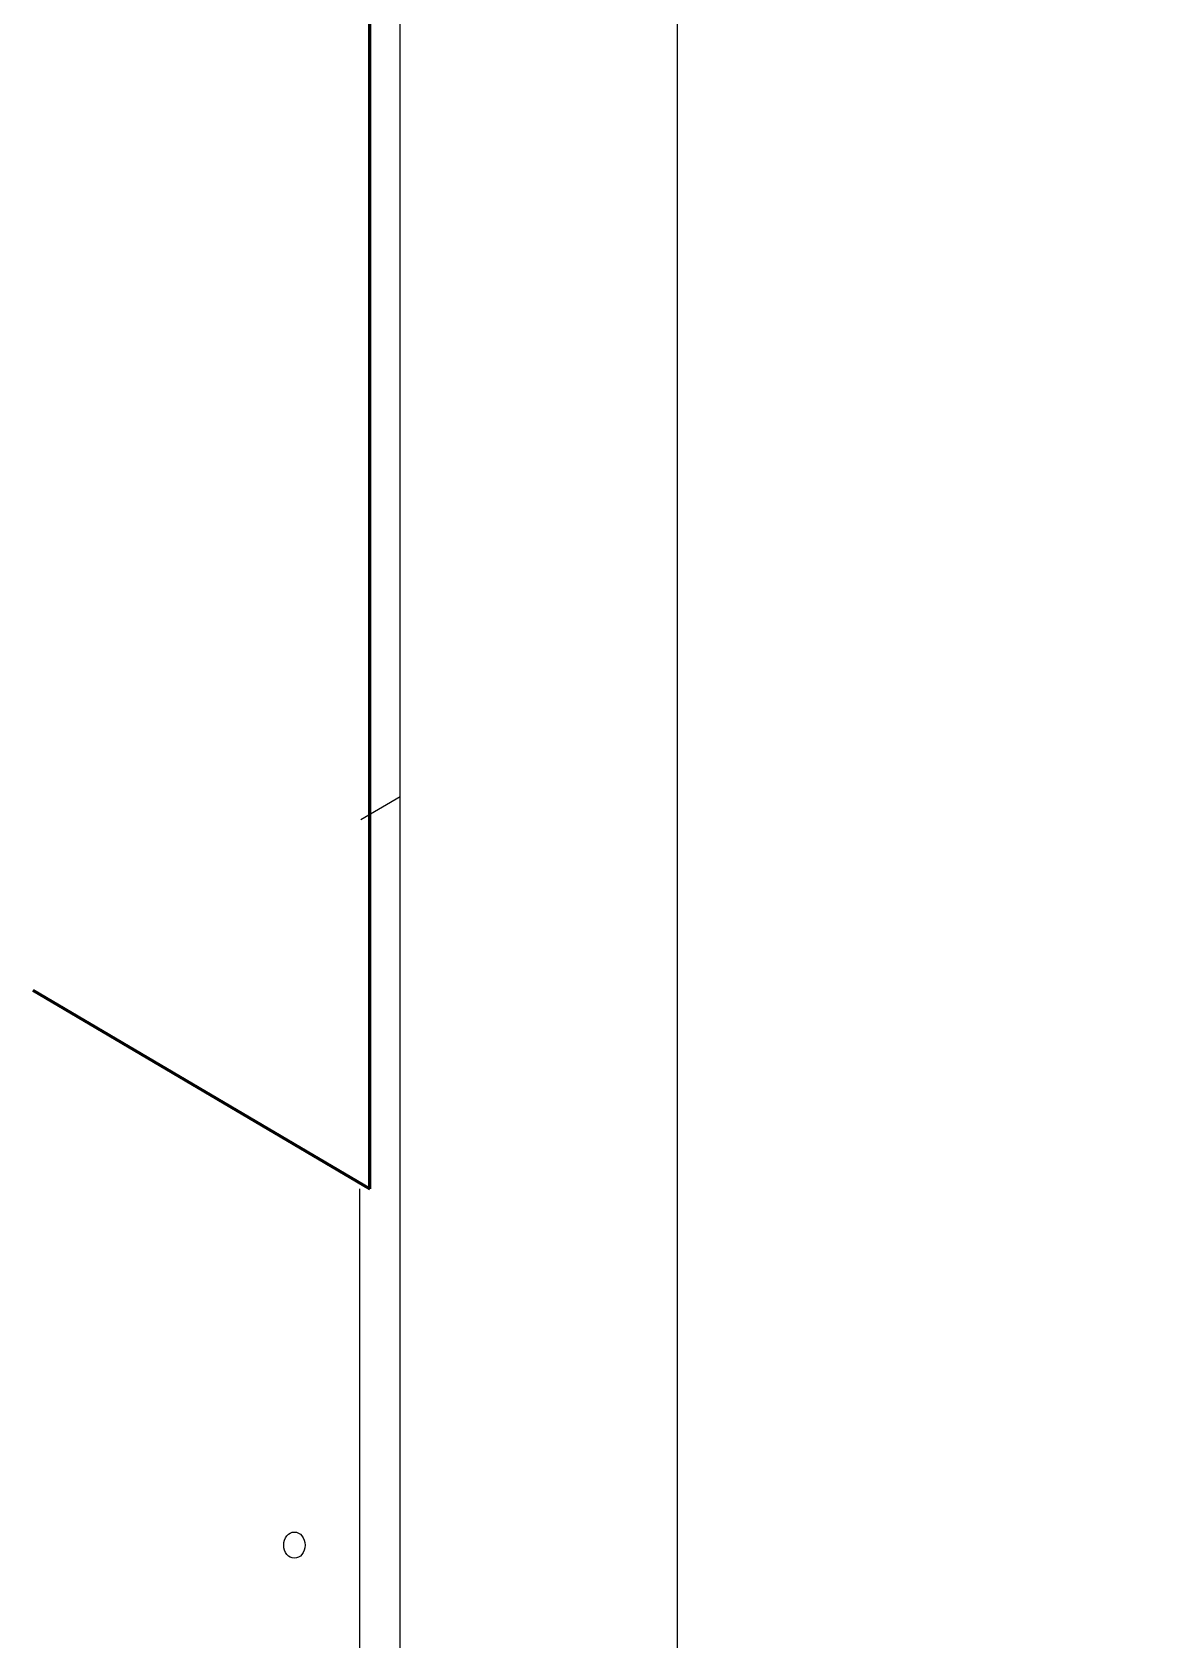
# Model space of a CAD drawing. Extents: x -1337 to 5791, y -3809 to 1769.
# Drawn here: x 242.7 to 378.3, y 1026.8 to 1221.9 of the extents above; entities that cross this region are included whole.
import ezdxf

# ---------------------------------------------------------------- set-up
doc = ezdxf.new("R2010")
doc.units = 0
doc.header["$MEASUREMENT"] = 0
for name, color, linetype, lineweight in [('G-ANNO-TTLB', 7, 'Continuous', 0), ('TYVEK', 7, 'Continuous', 0), ('WALL SCRATCH', 7, 'Continuous', 0)]:
    doc.layers.add(name, color=color, linetype=linetype, lineweight=lineweight)

msp = doc.modelspace()

# ---------------------------------------------------------------- hatches: boundary and pattern name
at = {"layer": 'G-ANNO-TTLB', "true_color": 0xff00ff, "transparency": 33554687}
h = msp.add_hatch(color=6, dxfattribs=at)
edge = h.paths.add_edge_path()
edge.add_spline(control_points=[(1773.02, -796.5), (1773.02, -796.5), (-1156.5, -796.5), (-1156.5, -796.5), (-1156.5, -796.5), (-1156.5, 1660.5), (-1156.5, 1660.5), (-1156.5, 1660.5), (1773.02, 1660.5), (1773.02, 1660.5), (1773.02, 1660.5), (1773.02, -796.5), (1773.02, -796.5)], knot_values=[0, 0, 0, 0, 1, 1, 1, 2, 2, 2, 3, 3, 3, 4, 4, 4, 4], degree=3, periodic=0)
edge = h.paths.add_edge_path()
edge.add_spline(control_points=[(-1147.5, 1651.5), (-1147.5, 1651.5), (-1147.5, -787.5), (-1147.5, -787.5), (-1147.5, -787.5), (1764.02, -787.5), (1764.02, -787.5), (1764.02, -787.5), (1764.02, 1651.5), (1764.02, 1651.5), (1764.02, 1651.5), (-1147.5, 1651.5), (-1147.5, 1651.5)], knot_values=[0, 0, 0, 0, 1, 1, 1, 2, 2, 2, 3, 3, 3, 4, 4, 4, 4], degree=3, periodic=0)
edge.add_line((-1147.5, 1651.5), (-1147.5, 1651.5))

# ---------------------------------------------------------------- linework, layer by layer
at = {"layer": 'G-ANNO-TTLB'}
for points in [[(1773.02, -796.5), (1773.02, -796.5), (-1156.5, -796.5), (-1156.5, -796.5), (-1156.5, -796.5), (-1156.5, 1660.5), (-1156.5, 1660.5), (-1156.5, 1660.5), (1773.02, 1660.5), (1773.02, 1660.5), (1773.02, 1660.5), (1773.02, -796.5), (1773.02, -796.5)], [(-1147.5, 1651.5), (-1147.5, 1651.5), (-1147.5, -787.5), (-1147.5, -787.5), (-1147.5, -787.5), (1764.02, -787.5), (1764.02, -787.5), (1764.02, -787.5), (1764.02, 1651.5), (1764.02, 1651.5), (1764.02, 1651.5), (-1147.5, 1651.5), (-1147.5, 1651.5)]]:
    msp.add_open_spline(points, degree=3, knots=[0, 0, 0, 0, 1, 1, 1, 2, 2, 2, 3, 3, 3, 4, 4, 4, 4], dxfattribs=at)
at = {"layer": 'TYVEK', "color": 18, "lineweight": 60, "true_color": 0x000000}
for p, q in [((283.63, 1081.53), (283.63, 1251.64)), ((242.72, 1105.65), (283.63, 1081.53))]:
    msp.add_line(p, q, dxfattribs=at)
at = {"layer": 'WALL SCRATCH', "color": 33, "lineweight": 25, "true_color": 0xcc9966}
msp.add_line((320.92, 936.47), (320.92, 1360.83), dxfattribs=at)
at = {"layer": 'WALL SCRATCH', "color": 2, "lineweight": 25, "true_color": 0xffff00}
for p, q in [((287.31, 916.9), (287.31, 1341.26)), ((287.31, 1129.08), (282.5, 1126.3)), ((282.35, 1081.53), (282.35, 914.37))]:
    msp.add_line(p, q, dxfattribs=at)
at = {"layer": 'WALL SCRATCH', "color": 252, "lineweight": 25, "true_color": 0x848484}
msp.add_ellipse((274.46, 1038.32), major_axis=(0, 1.59), ratio=0.812499, dxfattribs=at)

doc.saveas('drawing.dxf')
